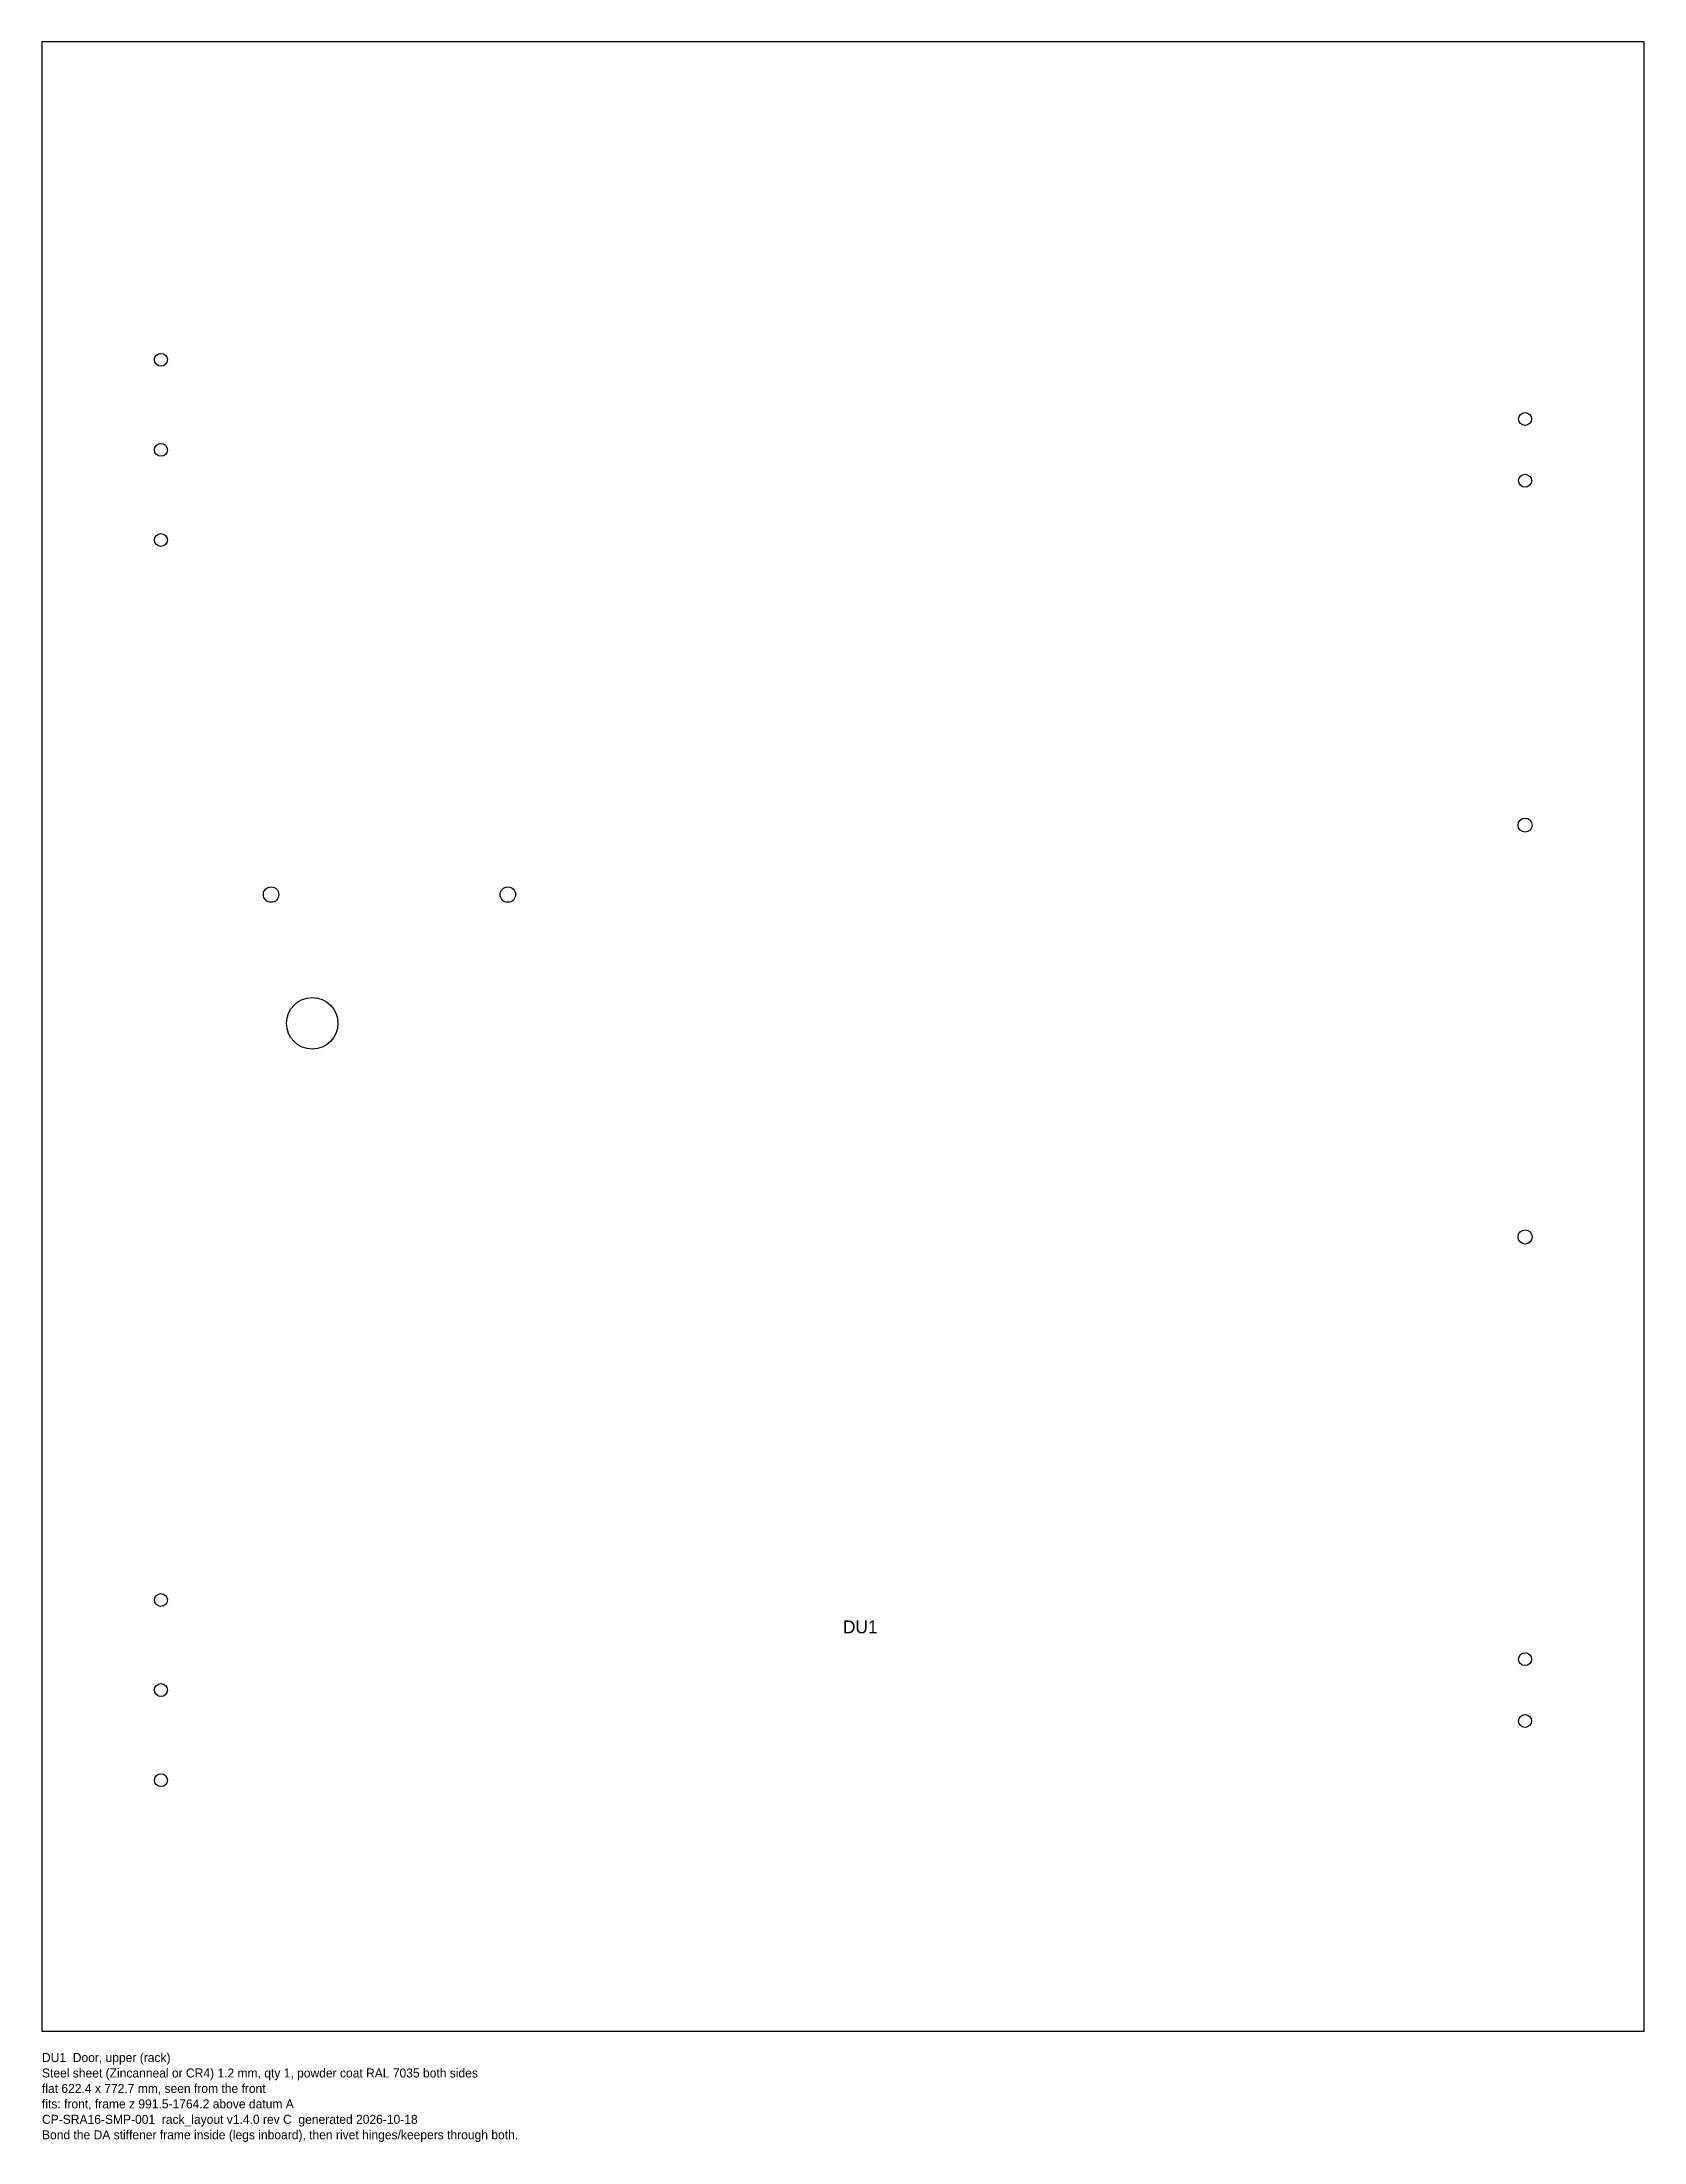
# Model space of a CAD drawing. Header units: millimetres. Extents: x 0 to 622, y -43 to 773.
import ezdxf

# ---------------------------------------------------------------- set-up
doc = ezdxf.new("R2010")
doc.units = ezdxf.units.MM
for name, color, linetype in [('CUT', 7, 'CONTINUOUS'), ('ETCH', 3, 'CONTINUOUS'), ('NOTES', 8, 'CONTINUOUS')]:
    doc.layers.add(name, color=color, linetype=linetype)

msp = doc.modelspace()

# ---------------------------------------------------------------- linework, layer by layer
at = {"layer": 'CUT'}
msp.add_lwpolyline([(0, 0), (622.4, 0), (622.4, 772.7), (0, 772.7)], close=True, dxfattribs=at)
for centre, radius in [((46.2, 649.26), 2.5), ((576.2, 626.26), 2.5), ((46.2, 614.26), 2.5), ((576.2, 602.26), 2.5), ((46.2, 579.26), 2.5), ((576.2, 468.5), 2.75), ((89, 441.5), 3), ((181, 441.5), 3), ((105, 391.5), 10), ((576.2, 308.5), 2.75), ((46.2, 167.49), 2.5), ((576.2, 144.49), 2.5), ((46.2, 132.49), 2.5), ((576.2, 120.49), 2.5), ((46.2, 97.49), 2.5)]:
    msp.add_circle(centre, radius, dxfattribs=at)

# ---------------------------------------------------------------- texts
at = {"layer": 'ETCH'}
msp.add_text('DU1', height=5, dxfattribs=at).set_placement((311.2, 154.54))
at = {"layer": 'NOTES'}
for s, p in [('Steel sheet (Zincanneal or CR4) 1.2 mm, qty 1, powder coat RAL 7035 both sides', (0, -18)), ('DU1  Door, upper (rack)', (0, -12)), ('flat 622.4 x 772.7 mm, seen from the front', (0, -24)), ('fits: front, frame z 991.5-1764.2 above datum A', (0, -30)), ('CP-SRA16-SMP-001  rack_layout v1.4.0 rev C  generated 2026-10-18', (0, -36)), ('Bond the DA stiffener frame inside (legs inboard), then rivet hinges/keepers through both.', (0, -42))]:
    msp.add_text(s, height=3.5, dxfattribs=at).set_placement(p)

doc.saveas('drawing.dxf')
